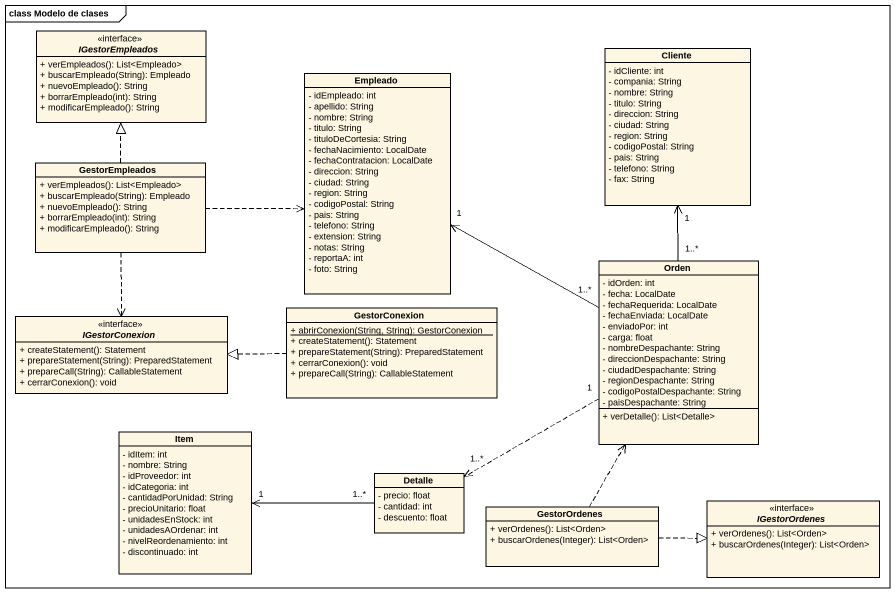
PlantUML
@startuml
mainframe class Modelo de clases
hide circle
hide empty members
skinparam classAttributeIconSize 0
interface IGestorEmpleados <<interface>> {
  + verEmpleados(): List<Empleado>
  + buscarEmpleado(String): Empleado
  + nuevoEmpleado(): String
  + borrarEmpleado(int): String
  + modificarEmpleado(): String
}
class Cliente {
  - idCliente: int
  - compania: String
  - nombre: String
  - titulo: String
  - direccion: String
  - ciudad: String
  - region: String
  - codigoPostal: String
  - pais: String
  - telefono: String
  - fax: String
}
class Empleado {
  - idEmpleado: int
  - apellido: String
  - nombre: String
  - titulo: String
  - tituloDeCortesia: String
  - fechaNacimiento: LocalDate
  - fechaContratacion: LocalDate
  - direccion: String
  - ciudad: String
  - region: String
  - codigoPostal: String
  - pais: String
  - telefono: String
  - extension: String
  - notas: String
  - reportaA: int
  - foto: String
}
class GestorEmpleados {
  + verEmpleados(): List<Empleado>
  + buscarEmpleado(String): Empleado
  + nuevoEmpleado(): String
  + borrarEmpleado(int): String
  + modificarEmpleado(): String
}
class Orden {
  - idOrden: int
  - fecha: LocalDate
  - fechaRequerida: LocalDate
  - fechaEnviada: LocalDate
  - enviadoPor: int
  - carga: float
  - nombreDespachante: String
  - direccionDespachante: String
  - ciudadDespachante: String
  - regionDespachante: String
  - codigoPostalDespachante: String
  - paisDespachante: String
  + verDetalle(): List<Detalle>
}
interface IGestorConexion <<interface>> {
  + createStatement(): Statement
  + prepareStatement(String): PreparedStatement
  + prepareCall(String): CallableStatement
  + cerrarConexion(): void
}
class GestorConexion {
  {static} + abrirConexion(String, String): GestorConexion
  + createStatement(): Statement
  + prepareStatement(String): PreparedStatement
  + cerrarConexion(): void
  + prepareCall(String): CallableStatement
}
class Item {
  - idItem: int
  - nombre: String
  - idProveedor: int
  - idCategoria: int
  - cantidadPorUnidad: String
  - precioUnitario: float
  - unidadesEnStock: int
  - unidadesAOrdenar: int
  - nivelReordenamiento: int
  - discontinuado: int
}
class Detalle {
  - precio: float
  - cantidad: int
  - descuento: float
}
class GestorOrdenes {
  + verOrdenes(): List<Orden>
  + buscarOrdenes(Integer): List<Orden>
}
interface IGestorOrdenes <<interface>> {
  + verOrdenes(): List<Orden>
  + buscarOrdenes(Integer): List<Orden>
}
GestorEmpleados .up.|> IGestorEmpleados
GestorEmpleados .right.> Empleado
GestorEmpleados ..> IGestorConexion
Orden "1..*" -up-> "1" Cliente
Orden "1..*" -left-> "1" Empleado
Orden "1" .left.> "1..*" Detalle
GestorConexion .left.|> IGestorConexion
Detalle "1..*" -left-> "1" Item
GestorOrdenes .up.> Orden
GestorOrdenes .right.|> IGestorOrdenes
@enduml
